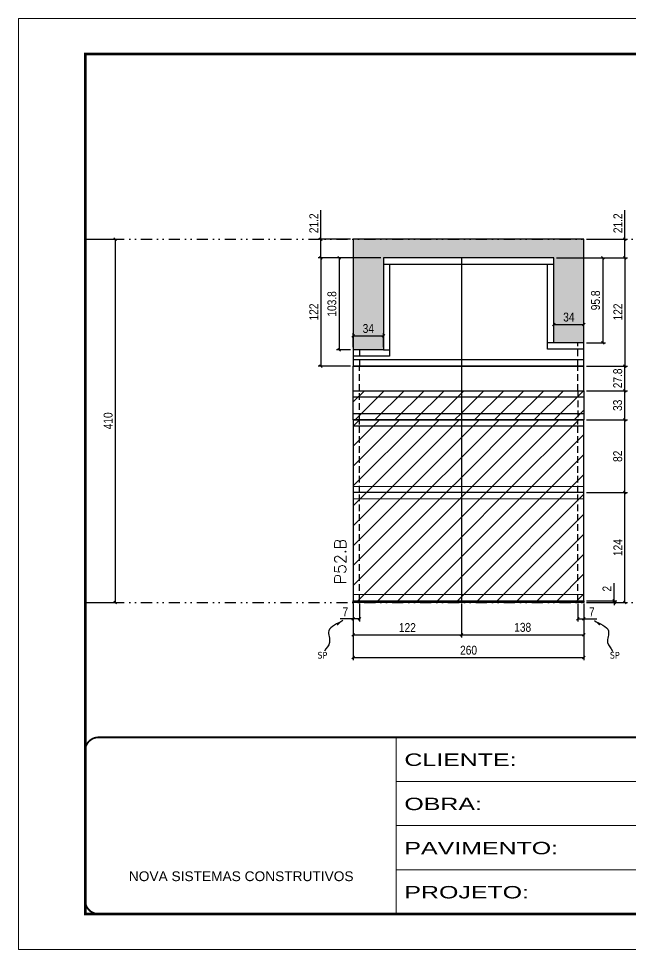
# Model space of a CAD drawing. Extents: x 2949 to 9203, y -16089 to 12527.
# Drawn here: x 4548 to 5237, y -12643 to -11593 of the extents above; entities that cross this region are included whole.
import ezdxf

# ---------------------------------------------------------------- set-up
doc = ezdxf.new("R2010")
doc.units = 0
for name, pattern in [('CONTINUO', [0]), ('DASHED', [0.75, 0.5, -0.25]), ('DIVIDE2', [0.625, 0.25, -0.125, 0, -0.125, 0, -0.125]), ('HIDDEN', [0.375, 0.25, -0.125])]:
    doc.linetypes.add(name, pattern=pattern)
for name, color, linetype in [('COTA', 241, 'Continuous'), ('Nível', 160, 'Continuous'), ('Painéis', 200, 'Continuous'), ('SARR_2.2x7', 40, 'Continuous'), ('Sarrafo de Pressão', 42, 'HIDDEN'), ('texto', 7, 'Continuous')]:
    doc.layers.add(name, color=color, linetype=linetype)
for name, color, linetype, lineweight in [('Folhas', 255, 'Continuous', 9), ('Hachura', 251, 'Continuous', 9), ('Sarr 2.2x7', 40, 'Continuous', 9), ('SARRAFO DE PRESSAO', 251, 'DASHED', 9), ('Texto Seção', 7, 'Continuous', 15)]:
    doc.layers.add(name, color=color, linetype=linetype, lineweight=lineweight)
doc.styles.add('ARIAL', font='arial.ttf')
doc.styles.add('COTA TECNICA', font='techl___.ttf', dxfattribs={"height": 10})
doc.styles.add('COTA TECNICA-50', font='techl___.ttf', dxfattribs={"height": 10})
doc.styles.add('REGUA-120', font='ROMANS.shx', dxfattribs={"height": 15})
doc.styles.get("Standard").update_dxf_attribs({"font": 'arial.ttf'})
doc.styles.add('Tecnologia', font='')
doc.styles.get('Tecnologia').set_extended_font_data('Forgotten Futurist')
doc.dimstyles.new('COTA PAINEL-50', dxfattribs={"dimtxt": 10, "dimasz": 3, "dimexe": 3, "dimexo": 3, "dimgap": 3, "dimtad": 1, "dimdec": 1, "dimzin": 12, "dimdsep": 46, "dimtxsty": 'COTA TECNICA-50', "dimblk1": 'OBLIQUE', "dimblk2": 'OBLIQUE', "dimsah": 1, "dimcen": 0.9, "dimclrd": 4, "dimclre": 4, "dimclrt": 240, "dimadec": 1, "dimazin": 3, "dimtfac": 1, "dimtdec": 1, "dimtmove": 0, "dimatfit": 3, "dimfxl": 1, "dimtolj": 1, "dimtzin": 12, "dimarcsym": 0})
doc.dimstyles.new('PAINEL', dxfattribs={"dimtxt": 10, "dimasz": 3, "dimexe": 3, "dimexo": 3, "dimgap": 3, "dimtad": 1, "dimdec": 1, "dimzin": 12, "dimdsep": 46, "dimtxsty": 'COTA TECNICA', "dimblk1": 'OBLIQUE', "dimblk2": 'OBLIQUE', "dimsah": 1, "dimcen": 0.9, "dimclrd": 4, "dimclre": 4, "dimclrt": 240, "dimadec": 1, "dimazin": 3, "dimtfac": 1, "dimtdec": 1, "dimtmove": 0, "dimatfit": 3, "dimfxl": 1, "dimtolj": 1, "dimtzin": 12, "dimarcsym": 0})
doc.dimstyles.get("Standard").update_dxf_attribs({"dimtxt": 0.18, "dimasz": 0.18, "dimexe": 0.18, "dimexo": 0.0625, "dimgap": 0.09, "dimtad": 0, "dimtih": 1, "dimtoh": 1, "dimdec": 4, "dimzin": 0, "dimdsep": 46, "dimtxsty": 'Standard', "dimcen": 0.09, "dimadec": 0, "dimazin": 0, "dimtfac": 1, "dimtdec": 4, "dimtofl": 0, "dimtmove": 0, "dimatfit": 3, "dimfxl": 1, "dimtolj": 1, "dimtzin": 0, "dimarcsym": 0})
pattern_1 = [(45, (-127670.467, -38793.522), (-11.2253202, 11.2253202), [])]

# ---------------------------------------------------------------- blocks, each defined once
blk = doc.blocks.new('9999999999')
at = {"color": 30, "linetype": 'CONTINUO'}
for p, q in [((98564.6, 34230.2), (98564.6, 34429.4)), ((98564.6, 34379.6), (99584, 34379.6)), ((98564.6, 34329.8), (99488, 34329.8)), ((98564.6, 34280), (99488, 34280))]:
    blk.add_line(p, q, dxfattribs=at)
at = {"color": 30, "linetype": 'CONTINUO', "const_width": 2}
blk.add_lwpolyline([(99584, 34230.2), (99584, 34414.4, 0.414214), (99569, 34429.4), (98229, 34429.4, 0.414214), (98214, 34414.4), (98214, 34245.2, 0.414214), (98229, 34230.2), (99584, 34230.2)], format="xyb", dxfattribs=at)
at = {"layer": 'Folhas'}
blk.add_lwpolyline([(98139, 34190.2), (99624, 34190.2), (99624, 35240.2), (98139, 35240.2)], close=True, dxfattribs=at)
at = {"layer": 'Folhas', "color": 30, "const_width": 3}
blk.add_lwpolyline([(98214, 34230.2), (99584, 34230.2), (99584, 35200.2), (98214, 35200.2)], close=True, dxfattribs=at)
at = {"color": 7, "linetype": 'Continuous', "ltscale": 5, "style": 'ARIAL'}
blk.add_text('NOVA SISTEMAS CONSTRUTIVOS', height=11.059, dxfattribs=at).set_placement((98263.2, 34267.2))
at = {"layer": 'Folhas', "color": 7, "style": 'Tecnologia', "width": 1.5}
for s, p in [('CLIENTE:', (98573.7, 34397.2)), ('OBRA:', (98573.7, 34347.3)), ('PAVIMENTO:', (98573.7, 34297.5)), ('PROJETO:', (98573.7, 34247.7))]:
    blk.add_text(s, height=14, dxfattribs=at).set_placement(p)
blk = doc.blocks.new('_Oblique')
at = {"color": 0, "linetype": 'ByBlock', "lineweight": -2}
blk.add_line((-0.5, -0.5), (0.5, 0.5), dxfattribs=at)
blk = doc.blocks.new('*D2878')
at = {"layer": 'COTA', "color": 4, "linetype": 'ByBlock', "lineweight": -2, "transparency": 16777216}
for p, q in [((4625.5, -11842.1), (4659.5, -11842.1)), ((4656.5, -11842.1), (4656.5, -12252.1)), ((4625.5, -12252.1), (4659.5, -12252.1))]:
    blk.add_line(p, q, dxfattribs=at)
at = {"layer": 'Defpoints', "color": 0, "linetype": 'ByBlock', "transparency": 16777216}
for p in [(4622.5, -11842.1), (4622.5, -12252.1), (4656.5, -12252.1)]:
    blk.add_point(p, dxfattribs=at)
at = {"layer": 'COTA', "color": 4, "linetype": 'ByBlock', "lineweight": -2, "transparency": 16777216, "xscale": 3, "yscale": 3, "zscale": 3}
for p, rotation in [((4656.5, -11842.1), 90), ((4656.5, -12252.1), 270)]:
    blk.add_blockref('_Oblique', p, dxfattribs=dict(at, rotation=rotation))
at = {"layer": 'COTA', "color": 240, "linetype": 'ByBlock', "transparency": 16777216, "insert": (4648.4, -12047.1), "char_height": 10, "attachment_point": 5, "rotation": 90, "style": 'COTA TECNICA'}
blk.add_mtext('\\A1;410', dxfattribs=at)
blk = doc.blocks.new('*D2855')
at = {"layer": 'COTA', "color": 4, "lineweight": -2, "transparency": 16777216}
for p, q in [((4924.6, -12253.1), (4924.6, -12317)), ((5184.6, -12253.1), (5184.6, -12317)), ((4924.6, -12314), (5184.6, -12314))]:
    blk.add_line(p, q, dxfattribs=at)
at = {"layer": 'Defpoints', "color": 0, "transparency": 16777216}
for p in [(4924.6, -12250.1), (5184.6, -12250.1), (5184.6, -12314)]:
    blk.add_point(p, dxfattribs=at)
at = {"layer": 'COTA', "color": 4, "lineweight": -2, "transparency": 16777216, "xscale": 3, "yscale": 3, "zscale": 3, "rotation": 180}
blk.add_blockref('_Oblique', (4924.6, -12314), dxfattribs=at)
at = {"layer": 'COTA', "color": 4, "lineweight": -2, "transparency": 16777216, "xscale": 3, "yscale": 3, "zscale": 3}
blk.add_blockref('_Oblique', (5184.6, -12314), dxfattribs=at)
at = {"layer": 'COTA', "color": 240, "transparency": 16777216, "insert": (5054.6, -12305.9), "char_height": 10, "attachment_point": 5, "style": 'COTA TECNICA'}
blk.add_mtext('\\A1;260', dxfattribs=at)
blk = doc.blocks.new('*D2856')
at = {"layer": 'COTA', "color": 4, "lineweight": -2, "transparency": 16777216}
for p, q in [((4931.6, -12253.1), (4931.6, -12273.6)), ((4924.6, -12255.1), (4924.6, -12273.6)), ((4924.6, -12270.6), (4909.9, -12270.6)), ((4931.6, -12270.6), (4924.6, -12270.6))]:
    blk.add_line(p, q, dxfattribs=at)
at = {"layer": 'Defpoints', "color": 0, "transparency": 16777216}
for p in [(4924.6, -12252.1), (4931.6, -12250.1), (4924.6, -12270.6)]:
    blk.add_point(p, dxfattribs=at)
at = {"layer": 'COTA', "color": 4, "lineweight": -2, "transparency": 16777216, "xscale": 3, "yscale": 3, "zscale": 3, "rotation": 180}
blk.add_blockref('_Oblique', (4924.6, -12270.6), dxfattribs=at)
at = {"layer": 'COTA', "color": 4, "lineweight": -2, "transparency": 16777216, "xscale": 3, "yscale": 3, "zscale": 3}
blk.add_blockref('_Oblique', (4931.6, -12270.6), dxfattribs=at)
at = {"layer": 'COTA', "color": 240, "transparency": 16777216, "insert": (4915.7, -12262.5), "char_height": 10, "attachment_point": 5, "style": 'COTA TECNICA-50'}
blk.add_mtext('\\A1;7', dxfattribs=at)
blk = doc.blocks.new('*D2857')
at = {"layer": 'COTA', "color": 4, "lineweight": -2, "transparency": 16777216}
for p, q in [((5177.6, -12253.1), (5177.6, -12273.6)), ((5184.6, -12255.1), (5184.6, -12273.6)), ((5177.6, -12270.6), (5184.6, -12270.6)), ((5184.6, -12270.6), (5199.3, -12270.6))]:
    blk.add_line(p, q, dxfattribs=at)
at = {"layer": 'Defpoints', "color": 0, "transparency": 16777216}
for p in [(5177.6, -12250.1), (5184.6, -12252.1), (5184.6, -12270.6)]:
    blk.add_point(p, dxfattribs=at)
at = {"layer": 'COTA', "color": 4, "lineweight": -2, "transparency": 16777216, "xscale": 3, "yscale": 3, "zscale": 3, "rotation": 180}
blk.add_blockref('_Oblique', (5177.6, -12270.6), dxfattribs=at)
at = {"layer": 'COTA', "color": 4, "lineweight": -2, "transparency": 16777216, "xscale": 3, "yscale": 3, "zscale": 3}
blk.add_blockref('_Oblique', (5184.6, -12270.6), dxfattribs=at)
at = {"layer": 'COTA', "color": 240, "transparency": 16777216, "insert": (5193.5, -12262.5), "char_height": 10, "attachment_point": 5, "style": 'COTA TECNICA-50'}
blk.add_mtext('\\A1;7', dxfattribs=at)
blk = doc.blocks.new('*D2858')
at = {"layer": 'COTA', "color": 4, "lineweight": -2, "transparency": 16777216}
for p, q in [((5187.6, -12128.1), (5233.8, -12128.1)), ((5230.8, -12252.1), (5230.8, -12128.1)), ((5187.6, -12252.1), (5233.8, -12252.1))]:
    blk.add_line(p, q, dxfattribs=at)
at = {"layer": 'Defpoints', "color": 0, "transparency": 16777216}
for p in [(5184.6, -12128.1), (5230.8, -12128.1), (5184.6, -12252.1)]:
    blk.add_point(p, dxfattribs=at)
at = {"layer": 'COTA', "color": 4, "lineweight": -2, "transparency": 16777216, "xscale": 3, "yscale": 3, "zscale": 3}
for p, rotation in [((5230.8, -12128.1), 90), ((5230.8, -12252.1), 270)]:
    blk.add_blockref('_Oblique', p, dxfattribs=dict(at, rotation=rotation))
at = {"layer": 'COTA', "color": 240, "transparency": 16777216, "insert": (5222.8, -12190.1), "char_height": 10, "attachment_point": 5, "rotation": 90, "style": 'COTA TECNICA-50'}
blk.add_mtext('\\A1;124', dxfattribs=at)
blk = doc.blocks.new('*D2859')
at = {"layer": 'COTA', "color": 4, "lineweight": -2, "transparency": 16777216}
for p, q in [((5218.6, -12250.1), (5218.6, -12230.4)), ((5187.6, -12250.1), (5221.6, -12250.1)), ((5187.6, -12252.1), (5221.6, -12252.1)), ((5218.6, -12252.1), (5218.6, -12250.1)), ((5218.6, -12252.1), (5218.6, -12255.1))]:
    blk.add_line(p, q, dxfattribs=at)
at = {"layer": 'Defpoints', "color": 0, "transparency": 16777216}
for p in [(5184.6, -12250.1), (5184.6, -12252.1), (5218.6, -12252.1)]:
    blk.add_point(p, dxfattribs=at)
at = {"layer": 'COTA', "color": 4, "lineweight": -2, "transparency": 16777216, "xscale": 3, "yscale": 3, "zscale": 3}
for p, rotation in [((5218.6, -12250.1), 270), ((5218.6, -12252.1), 90)]:
    blk.add_blockref('_Oblique', p, dxfattribs=dict(at, rotation=rotation))
at = {"layer": 'COTA', "color": 240, "transparency": 16777216, "insert": (5210.6, -12236.5), "char_height": 10, "attachment_point": 5, "rotation": 90, "style": 'COTA TECNICA-50'}
blk.add_mtext('\\A1;2', dxfattribs=at)
blk = doc.blocks.new('*D2860')
at = {"layer": 'COTA', "color": 4, "linetype": 'ByBlock', "lineweight": -2, "transparency": 16777216}
for p, q in [((5153.6, -11863.3), (5233.8, -11863.3)), ((5230.8, -11863.3), (5230.8, -11985.3)), ((5187.6, -11985.3), (5233.8, -11985.3))]:
    blk.add_line(p, q, dxfattribs=at)
at = {"layer": 'Defpoints', "color": 0, "linetype": 'ByBlock', "transparency": 16777216}
for p in [(5150.6, -11863.3), (5184.6, -11985.3), (5230.8, -11985.3)]:
    blk.add_point(p, dxfattribs=at)
at = {"layer": 'COTA', "color": 4, "linetype": 'ByBlock', "lineweight": -2, "transparency": 16777216, "xscale": 3, "yscale": 3, "zscale": 3}
for p, rotation in [((5230.8, -11863.3), 90), ((5230.8, -11985.3), 270)]:
    blk.add_blockref('_Oblique', p, dxfattribs=dict(at, rotation=rotation))
at = {"layer": 'COTA', "color": 240, "linetype": 'ByBlock', "transparency": 16777216, "insert": (5222.8, -11924.3), "char_height": 10, "attachment_point": 5, "rotation": 90, "style": 'COTA TECNICA'}
blk.add_mtext('\\A1;122', dxfattribs=at)
blk = doc.blocks.new('*D2861')
at = {"layer": 'COTA', "color": 4, "linetype": 'ByBlock', "lineweight": -2, "transparency": 16777216}
for p, q in [((5187.6, -12046.1), (5233.8, -12046.1)), ((5230.8, -12128.1), (5230.8, -12046.1)), ((5187.6, -12128.1), (5233.8, -12128.1))]:
    blk.add_line(p, q, dxfattribs=at)
at = {"layer": 'Defpoints', "color": 0, "linetype": 'ByBlock', "transparency": 16777216}
for p in [(5184.6, -12046.1), (5230.8, -12046.1), (5184.6, -12128.1)]:
    blk.add_point(p, dxfattribs=at)
at = {"layer": 'COTA', "color": 4, "linetype": 'ByBlock', "lineweight": -2, "transparency": 16777216, "xscale": 3, "yscale": 3, "zscale": 3}
for p, rotation in [((5230.8, -12046.1), 90), ((5230.8, -12128.1), 270)]:
    blk.add_blockref('_Oblique', p, dxfattribs=dict(at, rotation=rotation))
at = {"layer": 'COTA', "color": 240, "linetype": 'ByBlock', "transparency": 16777216, "insert": (5222.7, -12087.1), "char_height": 10, "attachment_point": 5, "rotation": 90, "style": 'COTA TECNICA'}
blk.add_mtext('\\A1;82', dxfattribs=at)
blk = doc.blocks.new('*D2882')
at = {"layer": 'COTA', "color": 4, "linetype": 'ByBlock', "lineweight": -2, "transparency": 16777216}
for p, q in [((4924.6, -12253.1), (4924.6, -12291.4)), ((5046.6, -12253.1), (5046.6, -12291.4)), ((4924.6, -12288.4), (5046.6, -12288.4))]:
    blk.add_line(p, q, dxfattribs=at)
at = {"layer": 'Defpoints', "color": 0, "linetype": 'ByBlock', "transparency": 16777216}
for p in [(4924.6, -12250.1), (5046.6, -12250.1), (5046.6, -12288.4)]:
    blk.add_point(p, dxfattribs=at)
at = {"layer": 'COTA', "color": 4, "linetype": 'ByBlock', "lineweight": -2, "transparency": 16777216, "xscale": 3, "yscale": 3, "zscale": 3, "rotation": 180}
blk.add_blockref('_Oblique', (4924.6, -12288.4), dxfattribs=at)
at = {"layer": 'COTA', "color": 4, "linetype": 'ByBlock', "lineweight": -2, "transparency": 16777216, "xscale": 3, "yscale": 3, "zscale": 3}
blk.add_blockref('_Oblique', (5046.6, -12288.4), dxfattribs=at)
at = {"layer": 'COTA', "color": 240, "linetype": 'ByBlock', "transparency": 16777216, "insert": (4985.6, -12280.3), "char_height": 10, "attachment_point": 5, "style": 'COTA TECNICA'}
blk.add_mtext('\\A1;122', dxfattribs=at)
blk = doc.blocks.new('*D2883')
at = {"layer": 'COTA', "color": 4, "linetype": 'ByBlock', "lineweight": -2, "transparency": 16777216}
for p, q in [((5046.6, -12253.1), (5046.6, -12291.4)), ((5184.6, -12255.1), (5184.6, -12291.4)), ((5046.6, -12288.4), (5184.6, -12288.4))]:
    blk.add_line(p, q, dxfattribs=at)
at = {"layer": 'Defpoints', "color": 0, "linetype": 'ByBlock', "transparency": 16777216}
for p in [(5046.6, -12250.1), (5184.6, -12252.1), (5184.6, -12288.4)]:
    blk.add_point(p, dxfattribs=at)
at = {"layer": 'COTA', "color": 4, "linetype": 'ByBlock', "lineweight": -2, "transparency": 16777216, "xscale": 3, "yscale": 3, "zscale": 3, "rotation": 180}
blk.add_blockref('_Oblique', (5046.6, -12288.4), dxfattribs=at)
at = {"layer": 'COTA', "color": 4, "linetype": 'ByBlock', "lineweight": -2, "transparency": 16777216, "xscale": 3, "yscale": 3, "zscale": 3}
blk.add_blockref('_Oblique', (5184.6, -12288.4), dxfattribs=at)
at = {"layer": 'COTA', "color": 240, "linetype": 'ByBlock', "transparency": 16777216, "insert": (5115.6, -12280.1), "char_height": 10, "attachment_point": 5, "style": 'COTA TECNICA'}
blk.add_mtext('\\A1;138', dxfattribs=at)
blk = doc.blocks.new('*D2884')
at = {"layer": 'COTA', "color": 4, "linetype": 'ByBlock', "lineweight": -2, "transparency": 16777216}
for p, q in [((5153.6, -11863.3), (5208.8, -11863.3)), ((5205.8, -11863.3), (5205.8, -11959.1)), ((5187.6, -11959.1), (5208.8, -11959.1))]:
    blk.add_line(p, q, dxfattribs=at)
at = {"layer": 'Defpoints', "color": 0, "linetype": 'ByBlock', "transparency": 16777216}
for p in [(5150.6, -11863.3), (5184.6, -11959.1), (5205.8, -11959.1)]:
    blk.add_point(p, dxfattribs=at)
at = {"layer": 'COTA', "color": 4, "linetype": 'ByBlock', "lineweight": -2, "transparency": 16777216, "xscale": 3, "yscale": 3, "zscale": 3}
for p, rotation in [((5205.8, -11863.3), 90), ((5205.8, -11959.1), 270)]:
    blk.add_blockref('_Oblique', p, dxfattribs=dict(at, rotation=rotation))
at = {"layer": 'COTA', "color": 240, "linetype": 'ByBlock', "transparency": 16777216, "insert": (5197.7, -11911.2), "char_height": 10, "attachment_point": 5, "rotation": 90, "style": 'COTA TECNICA'}
blk.add_mtext('\\A1;95.8', dxfattribs=at)
blk = doc.blocks.new('*D2885')
at = {"layer": 'COTA', "color": 4, "linetype": 'ByBlock', "lineweight": -2, "transparency": 16777216}
for p, q in [((4955.6, -11863.3), (4885.1, -11863.3)), ((4888.1, -11863.3), (4888.1, -11985.3)), ((4921.6, -11985.3), (4885.1, -11985.3))]:
    blk.add_line(p, q, dxfattribs=at)
at = {"layer": 'Defpoints', "color": 0, "linetype": 'ByBlock', "transparency": 16777216}
for p in [(4958.6, -11863.3), (4888.1, -11985.3), (4924.6, -11985.3)]:
    blk.add_point(p, dxfattribs=at)
at = {"layer": 'COTA', "color": 4, "linetype": 'ByBlock', "lineweight": -2, "transparency": 16777216, "xscale": 3, "yscale": 3, "zscale": 3}
for p, rotation in [((4888.1, -11863.3), 90), ((4888.1, -11985.3), 270)]:
    blk.add_blockref('_Oblique', p, dxfattribs=dict(at, rotation=rotation))
at = {"layer": 'COTA', "color": 240, "linetype": 'ByBlock', "transparency": 16777216, "insert": (4880.1, -11924.3), "char_height": 10, "attachment_point": 5, "rotation": 90, "style": 'COTA TECNICA'}
blk.add_mtext('\\A1;122', dxfattribs=at)
blk = doc.blocks.new('*D2887')
at = {"layer": 'COTA', "color": 4, "linetype": 'ByBlock', "lineweight": -2, "transparency": 16777216}
for p, q in [((4924.6, -11964.1), (4924.6, -11948.2)), ((4958.6, -11964.1), (4958.6, -11948.2)), ((4924.6, -11951.2), (4958.6, -11951.2))]:
    blk.add_line(p, q, dxfattribs=at)
at = {"layer": 'Defpoints', "color": 0, "linetype": 'ByBlock', "transparency": 16777216}
for p in [(4958.6, -11951.2), (4924.6, -11967.1), (4958.6, -11967.1)]:
    blk.add_point(p, dxfattribs=at)
at = {"layer": 'COTA', "color": 4, "linetype": 'ByBlock', "lineweight": -2, "transparency": 16777216, "xscale": 3, "yscale": 3, "zscale": 3, "rotation": 180}
blk.add_blockref('_Oblique', (4924.6, -11951.2), dxfattribs=at)
at = {"layer": 'COTA', "color": 4, "linetype": 'ByBlock', "lineweight": -2, "transparency": 16777216, "xscale": 3, "yscale": 3, "zscale": 3}
blk.add_blockref('_Oblique', (4958.6, -11951.2), dxfattribs=at)
at = {"layer": 'COTA', "color": 240, "linetype": 'ByBlock', "transparency": 16777216, "insert": (4941.6, -11943), "char_height": 10, "attachment_point": 5, "style": 'COTA TECNICA'}
blk.add_mtext('\\A1;34', dxfattribs=at)
blk = doc.blocks.new('*D2888')
at = {"layer": 'COTA', "color": 4, "linetype": 'ByBlock', "lineweight": -2, "transparency": 16777216}
for p, q in [((5150.6, -11956.1), (5150.6, -11935.3)), ((5150.6, -11938.3), (5184.6, -11938.3)), ((5184.6, -11956.1), (5184.6, -11935.3))]:
    blk.add_line(p, q, dxfattribs=at)
at = {"layer": 'Defpoints', "color": 0, "linetype": 'ByBlock', "transparency": 16777216}
for p in [(5184.6, -11938.3), (5150.6, -11959.1), (5184.6, -11959.1)]:
    blk.add_point(p, dxfattribs=at)
at = {"layer": 'COTA', "color": 4, "linetype": 'ByBlock', "lineweight": -2, "transparency": 16777216, "xscale": 3, "yscale": 3, "zscale": 3, "rotation": 180}
blk.add_blockref('_Oblique', (5150.6, -11938.3), dxfattribs=at)
at = {"layer": 'COTA', "color": 4, "linetype": 'ByBlock', "lineweight": -2, "transparency": 16777216, "xscale": 3, "yscale": 3, "zscale": 3}
blk.add_blockref('_Oblique', (5184.6, -11938.3), dxfattribs=at)
at = {"layer": 'COTA', "color": 240, "linetype": 'ByBlock', "transparency": 16777216, "insert": (5167.6, -11930.1), "char_height": 10, "attachment_point": 5, "style": 'COTA TECNICA'}
blk.add_mtext('\\A1;34', dxfattribs=at)
blk = doc.blocks.new('*D2863')
at = {"layer": 'COTA', "color": 4, "lineweight": -2, "transparency": 16777216}
for p, q in [((5187.6, -12013.1), (5233.8, -12013.1)), ((5230.8, -12046.1), (5230.8, -12013.1)), ((5187.6, -12046.1), (5233.8, -12046.1))]:
    blk.add_line(p, q, dxfattribs=at)
at = {"layer": 'Defpoints', "color": 0, "transparency": 16777216}
for p in [(5184.6, -12013.1), (5230.8, -12013.1), (5184.6, -12046.1)]:
    blk.add_point(p, dxfattribs=at)
at = {"layer": 'COTA', "color": 4, "lineweight": -2, "transparency": 16777216, "xscale": 3, "yscale": 3, "zscale": 3}
for p, rotation in [((5230.8, -12013.1), 90), ((5230.8, -12046.1), 270)]:
    blk.add_blockref('_Oblique', p, dxfattribs=dict(at, rotation=rotation))
at = {"layer": 'COTA', "color": 240, "transparency": 16777216, "insert": (5222.6, -12029.6), "char_height": 10, "attachment_point": 5, "rotation": 90, "style": 'COTA TECNICA'}
blk.add_mtext('\\A1;33', dxfattribs=at)
blk = doc.blocks.new('*D3273')
at = {"layer": 'COTA', "color": 4, "lineweight": -2, "transparency": 16777216}
for p, q in [((5187.6, -11985.3), (5233.8, -11985.3)), ((5230.8, -12013.1), (5230.8, -11985.3)), ((5187.6, -12013.1), (5233.8, -12013.1))]:
    blk.add_line(p, q, dxfattribs=at)
at = {"layer": 'Defpoints', "color": 0, "transparency": 16777216}
for p in [(5184.6, -11985.3), (5230.8, -11985.3), (5184.6, -12013.1)]:
    blk.add_point(p, dxfattribs=at)
at = {"layer": 'COTA', "color": 4, "lineweight": -2, "transparency": 16777216, "xscale": 3, "yscale": 3, "zscale": 3}
for p, rotation in [((5230.8, -11985.3), 90), ((5230.8, -12013.1), 270)]:
    blk.add_blockref('_Oblique', p, dxfattribs=dict(at, rotation=rotation))
at = {"layer": 'COTA', "color": 240, "transparency": 16777216, "insert": (5222.7, -11999.2), "char_height": 10, "attachment_point": 5, "rotation": 90, "style": 'COTA TECNICA-50'}
blk.add_mtext('\\A1;27.8', dxfattribs=at)
blk = doc.blocks.new('*D3382')
at = {"layer": 'COTA', "color": 4, "lineweight": -2, "transparency": 16777216}
for p, q in [((5230.8, -11842.1), (5230.8, -11809.3)), ((5187.6, -11842.1), (5233.8, -11842.1)), ((5230.8, -11863.3), (5230.8, -11842.1)), ((5153.6, -11863.3), (5233.8, -11863.3))]:
    blk.add_line(p, q, dxfattribs=at)
at = {"layer": 'Defpoints', "color": 0, "transparency": 16777216}
for p in [(5184.6, -11842.1), (5230.8, -11842.1), (5150.6, -11863.3)]:
    blk.add_point(p, dxfattribs=at)
at = {"layer": 'COTA', "color": 4, "lineweight": -2, "transparency": 16777216, "xscale": 3, "yscale": 3, "zscale": 3}
for p, rotation in [((5230.8, -11842.1), 90), ((5230.8, -11863.3), 270)]:
    blk.add_blockref('_Oblique', p, dxfattribs=dict(at, rotation=rotation))
at = {"layer": 'COTA', "color": 240, "transparency": 16777216, "insert": (5222.8, -11824.2), "char_height": 10, "attachment_point": 5, "rotation": 90, "style": 'COTA TECNICA-50'}
blk.add_mtext('\\A1;21.2', dxfattribs=at)
blk = doc.blocks.new('*D3383')
at = {"layer": 'COTA', "color": 4, "lineweight": -2, "transparency": 16777216}
for p, q in [((4955.6, -11863.3), (4905.9, -11863.3)), ((4908.9, -11863.3), (4908.9, -11967.1)), ((4921.6, -11967.1), (4905.9, -11967.1))]:
    blk.add_line(p, q, dxfattribs=at)
at = {"layer": 'Defpoints', "color": 0, "transparency": 16777216}
for p in [(4958.6, -11863.3), (4908.9, -11967.1), (4924.6, -11967.1)]:
    blk.add_point(p, dxfattribs=at)
at = {"layer": 'COTA', "color": 4, "lineweight": -2, "transparency": 16777216, "xscale": 3, "yscale": 3, "zscale": 3}
for p, rotation in [((4908.9, -11863.3), 90), ((4908.9, -11967.1), 270)]:
    blk.add_blockref('_Oblique', p, dxfattribs=dict(at, rotation=rotation))
at = {"layer": 'COTA', "color": 240, "transparency": 16777216, "insert": (4900.6, -11915.2), "char_height": 10, "attachment_point": 5, "rotation": 90, "style": 'COTA TECNICA-50'}
blk.add_mtext('\\A1;103.8', dxfattribs=at)
blk = doc.blocks.new('*D3384')
at = {"layer": 'COTA', "color": 4, "lineweight": -2, "transparency": 16777216}
for p, q in [((4888.1, -11842.1), (4888.1, -11809.3)), ((4921.6, -11842.1), (4885.1, -11842.1)), ((4888.1, -11863.3), (4888.1, -11842.1)), ((4955.6, -11863.3), (4885.1, -11863.3))]:
    blk.add_line(p, q, dxfattribs=at)
at = {"layer": 'Defpoints', "color": 0, "transparency": 16777216}
for p in [(4888.1, -11842.1), (4924.6, -11842.1), (4958.6, -11863.3)]:
    blk.add_point(p, dxfattribs=at)
at = {"layer": 'COTA', "color": 4, "lineweight": -2, "transparency": 16777216, "xscale": 3, "yscale": 3, "zscale": 3}
for p, rotation in [((4888.1, -11842.1), 90), ((4888.1, -11863.3), 270)]:
    blk.add_blockref('_Oblique', p, dxfattribs=dict(at, rotation=rotation))
at = {"layer": 'COTA', "color": 240, "transparency": 16777216, "insert": (4880.1, -11824.2), "char_height": 10, "attachment_point": 5, "rotation": 90, "style": 'COTA TECNICA-50'}
blk.add_mtext('\\A1;21.2', dxfattribs=at)

msp = doc.modelspace()

# ---------------------------------------------------------------- hatches: boundary and pattern name
at = {"layer": 'COTA', "linetype": 'ByBlock'}
h = msp.add_hatch(dxfattribs=at)
h.set_pattern_fill('AR-CONC', color=256, scale=0.03)
h.set_pattern_definition([(50, (0, -51), (5.46554, -0.4781726), [0.5715, -6.2865]), (355, (0, -51), (-1.0573026, 5.7317054), [0.4572, -5.0292175]), (100.451445, (0.4555, -51.04), (4.4082374, 5.2535326), [0.4857003, -5.3427073]), (46.1842, (0, -49.476), (8.1323712, -1.26127), [0.85725, -9.42975]), (96.63556, (0.678, -49.581), (7.122124, 7.4227837), [0.7285507, -8.014068]), (351.18415, (0, -49.476), (7.122124, 7.422784), [0.685799, -7.543792]), (21, (0.762, -49.857), (4.5484317, -3.067956), [0.5715, -6.2865]), (326, (0.762, -49.857), (1.8540609, 5.525639), [0.4572, -5.0292]), (71.451445, (1.141, -50.1127), (6.4024926, 2.457683), [0.4857003, -5.3426981]), (37.5, (0, -51), (0.0926581, 2.53665117), [0, -4.96824, 0, -5.1054, 0, -5.04825]), (7.5, (0, -51), (2.0045899, 3.00541724), [0, -2.91084, 0, -4.85394, 0, -1.92405]), (327.5, (-1.6993, -51), (4.06771786, -0.17186232), [0, -1.905, 0, -5.9436, 0, -7.8867]), (317.5, (-2.4613, -51), (4.4438754, 0.7627947), [0, -2.4765, 0, -3.94716, 0, -5.6007])])
h.paths.add_polyline_path([(4924.59, -11967.06), (4958.59, -11967.06), (4958.59, -11863.26), (5150.59, -11863.26), (5150.59, -11959.06), (5184.59, -11959.06), (5184.59, -11842.06), (4924.59, -11842.06)])
h.paths.add_polyline_path([(4930.8, -11952.71), (4952.69, -11952.71), (4952.69, -11932.12), (4930.8, -11932.12)], flags=24)
h.paths.add_polyline_path([(5156.8, -11939.78), (5178.69, -11939.78), (5178.69, -11919.19), (5156.8, -11919.19)], flags=24)
at = {"layer": 'Hachura'}
h = msp.add_hatch(dxfattribs=at)
h.set_pattern_fill('ANSI31', color=256, scale=5)
h.paths.add_polyline_path([(5046.59, -12013.06), (4924.59, -12013.06), (4924.59, -12046.06), (5046.59, -12046.06)])
h = msp.add_hatch(dxfattribs=at)
h.set_pattern_fill('ANSI31', color=256, scale=5)
h.paths.add_polyline_path([(5184.59, -12013.06), (5046.59, -12013.06), (5046.59, -12046.06), (5184.59, -12046.06)])
at = {"layer": 'Hachura', "linetype": 'ByBlock'}
h = msp.add_hatch(dxfattribs=at)
h.set_pattern_fill('ANSI31', color=256, scale=5)
h.set_pattern_definition(pattern_1)
h.paths.add_polyline_path([(5046.59, -12046.06), (4924.59, -12046.06), (4924.59, -12128.06), (5046.59, -12128.06)])
h = msp.add_hatch(dxfattribs=at)
h.set_pattern_fill('ANSI31', color=256, scale=5)
h.set_pattern_definition(pattern_1)
h.paths.add_polyline_path([(5184.59, -12128.06), (5184.59, -12046.06), (5046.59, -12046.06), (5046.59, -12128.06)])
h = msp.add_hatch(dxfattribs=at)
h.set_pattern_fill('ANSI31', color=256, scale=5)
h.set_pattern_definition(pattern_1)
h.paths.add_polyline_path([(5046.59, -12128.06), (4924.59, -12128.06), (4924.59, -12250.06), (5046.59, -12250.06)])
h = msp.add_hatch(dxfattribs=at)
h.set_pattern_fill('ANSI31', color=256, scale=5)
h.set_pattern_definition(pattern_1)
h.paths.add_polyline_path([(5184.59, -12128.06), (5046.59, -12128.06), (5046.59, -12250.06), (5184.59, -12250.06)])

# ---------------------------------------------------------------- linework, layer by layer
at = {"layer": 'COTA', "linetype": 'ByBlock'}
for p, q in [((5184.59, -11842.06), (4924.59, -11842.06)), ((4924.59, -11842.06), (4924.59, -11967.06)), ((5184.59, -11959.06), (5184.59, -11842.06))]:
    msp.add_line(p, q, dxfattribs=at)
at = {"layer": 'Nível', "color": 4, "linetype": 'DIVIDE2', "ltscale": 50}
for p, q in [((4622.53, -11842.06), (5992.53, -11842.06)), ((4622.53, -12252.06), (5992.53, -12252.06))]:
    msp.add_line(p, q, dxfattribs=at)
at = {"layer": 'Painéis'}
for p, q in [((5150.59, -11863.26), (4958.59, -11863.26)), ((4958.59, -11863.26), (4958.59, -11967.06)), ((5046.59, -11863.26), (5046.59, -12250.06)), ((5150.59, -11959.06), (5150.59, -11863.26)), ((5184.59, -11959.06), (5150.59, -11959.06)), ((5184.59, -11985.26), (5184.59, -11959.06)), ((4958.59, -11967.06), (4924.59, -11967.06)), ((4924.59, -11967.06), (4924.59, -11985.26)), ((5184.59, -11985.26), (4924.59, -11985.26)), ((5184.59, -11985.26), (4924.59, -11985.26)), ((4924.59, -11985.26), (5184.59, -11985.26)), ((4924.59, -12013.06), (4924.59, -11985.26)), ((5184.59, -12013.06), (5184.59, -11985.26)), ((4924.59, -12046.06), (4924.59, -12013.06)), ((4924.59, -12013.06), (5184.59, -12013.06)), ((5184.59, -12013.06), (5184.59, -12046.06)), ((4924.59, -12046.06), (4924.59, -12250.06)), ((4924.59, -12046.06), (5184.59, -12046.06)), ((5184.59, -12046.06), (4924.59, -12046.06)), ((5184.59, -12250.06), (5184.59, -12046.06)), ((5184.59, -12128.06), (4924.59, -12128.06)), ((4924.59, -12250.06), (5184.59, -12250.06))]:
    msp.add_line(p, q, dxfattribs=at)
msp.add_lwpolyline([(4924.59, -12250.06), (5184.59, -12250.06), (5184.59, -12252.06), (4924.59, -12252.06)], close=True, dxfattribs=at)
at = {"layer": 'Sarr 2.2x7', "linetype": 'Continuous'}
for p, q in [((4924.59, -12051.06), (4924.59, -12048.06)), ((4924.59, -12128.06), (4924.59, -12121.06)), ((5184.59, -12128.06), (5184.59, -12121.06)), ((4924.59, -12250.06), (4924.59, -12243.06)), ((5184.59, -12250.06), (5184.59, -12243.06))]:
    msp.add_line(p, q, dxfattribs=at)
at = {"layer": 'Sarr 2.2x7'}
for p, q in [((5184.59, -12121.06), (4924.59, -12121.06)), ((5184.59, -12135.06), (4924.59, -12135.06)), ((5184.59, -12243.06), (4924.59, -12243.06)), ((5184.59, -12250.06), (4924.59, -12250.06))]:
    msp.add_line(p, q, dxfattribs=at)
at = {"layer": 'SARR_2.2x7'}
for p, q in [((4958.59, -11870.26), (5046.59, -11870.26)), ((4965.59, -11870.26), (4965.59, -11967.06)), ((5046.59, -11870.26), (5150.59, -11870.26)), ((5143.59, -11959.06), (5143.59, -11870.26)), ((5143.59, -11966.06), (5143.59, -11959.06)), ((5150.59, -11959.06), (5143.59, -11959.06)), ((4958.59, -11967.06), (4965.59, -11967.06)), ((4965.59, -11967.06), (4965.59, -11974.06)), ((5184.59, -11966.06), (5143.59, -11966.06)), ((4965.59, -11974.06), (4924.59, -11974.06)), ((5046.59, -11978.26), (4924.59, -11978.26)), ((5184.59, -11978.26), (5046.59, -11978.26)), ((4924.59, -12020.06), (5184.59, -12020.06)), ((5184.59, -12039.06), (4924.59, -12039.06)), ((5184.59, -12053.06), (4924.59, -12053.06))]:
    msp.add_line(p, q, dxfattribs=at)
at = {"layer": 'Sarrafo de Pressão', "ltscale": 30}
for p, q in [((5177.59, -11985.26), (5177.59, -11959.06)), ((4931.59, -11967.06), (4931.59, -11985.26)), ((4931.59, -12013.06), (4931.59, -11985.26)), ((5177.59, -12013.06), (5177.59, -11985.26)), ((4931.59, -12046.06), (4931.59, -12013.06)), ((5177.59, -12013.06), (5177.59, -12046.06)), ((4931.59, -12051.06), (4931.59, -12046.06)), ((4931.59, -12128.06), (4931.59, -12051.06)), ((5177.59, -12051.06), (5177.59, -12046.06)), ((5177.59, -12128.06), (5177.59, -12051.06)), ((4931.59, -12250.06), (4931.59, -12128.06)), ((5177.59, -12250.06), (5177.59, -12128.06))]:
    msp.add_line(p, q, dxfattribs=at)

# ---------------------------------------------------------------- block references
at = {"layer": 'SARRAFO DE PRESSAO', "color": 6, "linetype": 'ByBlock'}
msp.add_blockref('9999999999', (-93591.44, -46833.55), dxfattribs=at)

# ---------------------------------------------------------------- texts
at = {"layer": 'texto', "color": 0, "char_height": 7.5, "attachment_point": 5}
for insert in [(4889.81, -12311.55), (5219.36, -12311.55)]:
    msp.add_mtext('{\\fTahoma|b0|i0|c0|p34;\\C4;SP}', dxfattribs=dict(at, insert=insert))
at = {"layer": 'Texto Seção', "insert": (4916.56, -12231.59), "char_height": 13, "width": 285.3299, "attachment_point": 7, "rotation": 90, "style": 'REGUA-120'}
msp.add_mtext('P52.B', dxfattribs=at)

# ---------------------------------------------------------------- dimensions: what is measured, and where the dimension line sits
at = {"layer": 'COTA'}
for base, p1, p2, angle, dimstyle, picture, middle in [((4888.14, -11842.06), (4958.59, -11863.26), (4924.59, -11842.06), 90, 'COTA PAINEL-50', '*D3384', (4880.08, -11824.2)), ((5230.83, -11842.06), (5150.59, -11863.26), (5184.59, -11842.06), 90, 'COTA PAINEL-50', '*D3382', (5222.77, -11824.2)), ((4908.89, -11967.06), (4958.59, -11863.26), (4924.59, -11967.06), 90, 'COTA PAINEL-50', '*D3383', (4900.65, -11915.16)), ((5230.83, -12013.06), (5184.59, -12046.06), (5184.59, -12013.06), 90, 'PAINEL', '*D2863', (5222.61, -12029.56)), ((5230.83, -12128.06), (5184.59, -12252.06), (5184.59, -12128.06), 90, 'COTA PAINEL-50', '*D2858', (5222.75, -12190.06)), ((4924.59, -12270.57), (4931.59, -12250.06), (4924.59, -12252.06), 180, 'COTA PAINEL-50', '*D2856', (4915.72, -12262.5))]:
    dim = msp.add_linear_dim(base=base, p1=p1, p2=p2, angle=angle, dimstyle=dimstyle, dxfattribs=at)
    dim.commit()
    dim.dimension.update_dxf_attribs({"geometry": picture, "text_midpoint": middle})
at = {"layer": 'COTA', "linetype": 'ByBlock'}
for base, p1, p2, picture, middle in [((4656.53, -12252.06), (4622.53, -11842.06), (4622.53, -12252.06), '*D2878', (4648.43, -12047.06)), ((4888.14, -11985.26), (4958.59, -11863.26), (4924.59, -11985.26), '*D2885', (4880.08, -11924.26)), ((5205.79, -11959.06), (5150.59, -11863.26), (5184.59, -11959.06), '*D2884', (5197.65, -11911.16)), ((5230.83, -12046.06), (5184.59, -12128.06), (5184.59, -12046.06), '*D2861', (5222.73, -12087.06))]:
    dim = msp.add_linear_dim(base=base, p1=p1, p2=p2, angle=90, dimstyle='PAINEL', dxfattribs=at)
    dim.commit()
    dim.dimension.update_dxf_attribs({"geometry": picture, "text_midpoint": middle})
dim = msp.add_linear_dim(base=(5230.83, -11985.26), p1=(5150.59, -11863.26), p2=(5184.59, -11985.26), angle=90, dimstyle='PAINEL', dxfattribs=at)
dim.commit()
dim.dimension.update_dxf_attribs({"geometry": '*D2860', "text_midpoint": (5230.83, -11924.26), "dimtype": 160})
for base, p1, p2, picture, middle in [((5184.59, -11938.29), (5150.59, -11959.06), (5184.59, -11959.06), '*D2888', (5167.59, -11930.07)), ((4958.59, -11951.22), (4924.59, -11967.06), (4958.59, -11967.06), '*D2887', (4941.59, -11943)), ((5046.59, -12288.37), (4924.59, -12250.06), (5046.59, -12250.06), '*D2882', (4985.59, -12280.31))]:
    dim = msp.add_linear_dim(base=base, p1=p1, p2=p2, dimstyle='PAINEL', dxfattribs=at)
    dim.commit()
    dim.dimension.update_dxf_attribs({"geometry": picture, "text_midpoint": middle})
at = {"layer": 'COTA'}
for base, p1, p2, picture, middle in [((5230.83, -11985.26), (5184.59, -12013.06), (5184.59, -11985.26), '*D3273', (5230.83, -11999.16)), ((5218.59, -12252.06), (5184.59, -12250.06), (5184.59, -12252.06), '*D2859', (5218.59, -12236.48))]:
    dim = msp.add_linear_dim(base=base, p1=p1, p2=p2, angle=90, dimstyle='COTA PAINEL-50', dxfattribs=at)
    dim.commit()
    dim.dimension.update_dxf_attribs({"geometry": picture, "text_midpoint": middle, "dimtype": 160})
dim = msp.add_linear_dim(base=(5184.59, -12314.01), p1=(4924.59, -12250.06), p2=(5184.59, -12250.06), dimstyle='PAINEL', override={"dimarcsym": 2}, dxfattribs=at)
dim.commit()
dim.dimension.update_dxf_attribs({"geometry": '*D2855', "text_midpoint": (5054.59, -12305.91)})
at = {"layer": 'COTA', "linetype": 'ByBlock'}
dim = msp.add_linear_dim(base=(5184.59, -12288.37), p1=(5046.59, -12250.06), p2=(5184.59, -12252.06), dimstyle='PAINEL', override={"dimtmove": 1}, dxfattribs=at)
dim.commit()
dim.dimension.update_dxf_attribs({"geometry": '*D2883', "text_midpoint": (5115.59, -12280.13)})
at = {"layer": 'COTA'}
dim = msp.add_linear_dim(base=(5184.59, -12270.57), p1=(5177.59, -12250.06), p2=(5184.59, -12252.06), dimstyle='COTA PAINEL-50', dxfattribs=at)
dim.commit()
dim.dimension.update_dxf_attribs({"geometry": '*D2857', "text_midpoint": (5193.45, -12262.5)})

# ---------------------------------------------------------------- leaders
at = {"layer": 'COTA', "path_type": 1}
for points in [[(4912.76, -12272.24), (4896.97, -12284.08), (4897.9, -12297.08), (4892.34, -12306.86)], [(5196.41, -12272.24), (5212.2, -12284.08), (5211.28, -12297.08), (5216.83, -12306.86)]]:
    msp.add_leader(points, dimstyle='Standard', override={"dimasz": 8}, dxfattribs=at)

doc.saveas('drawing.dxf')
